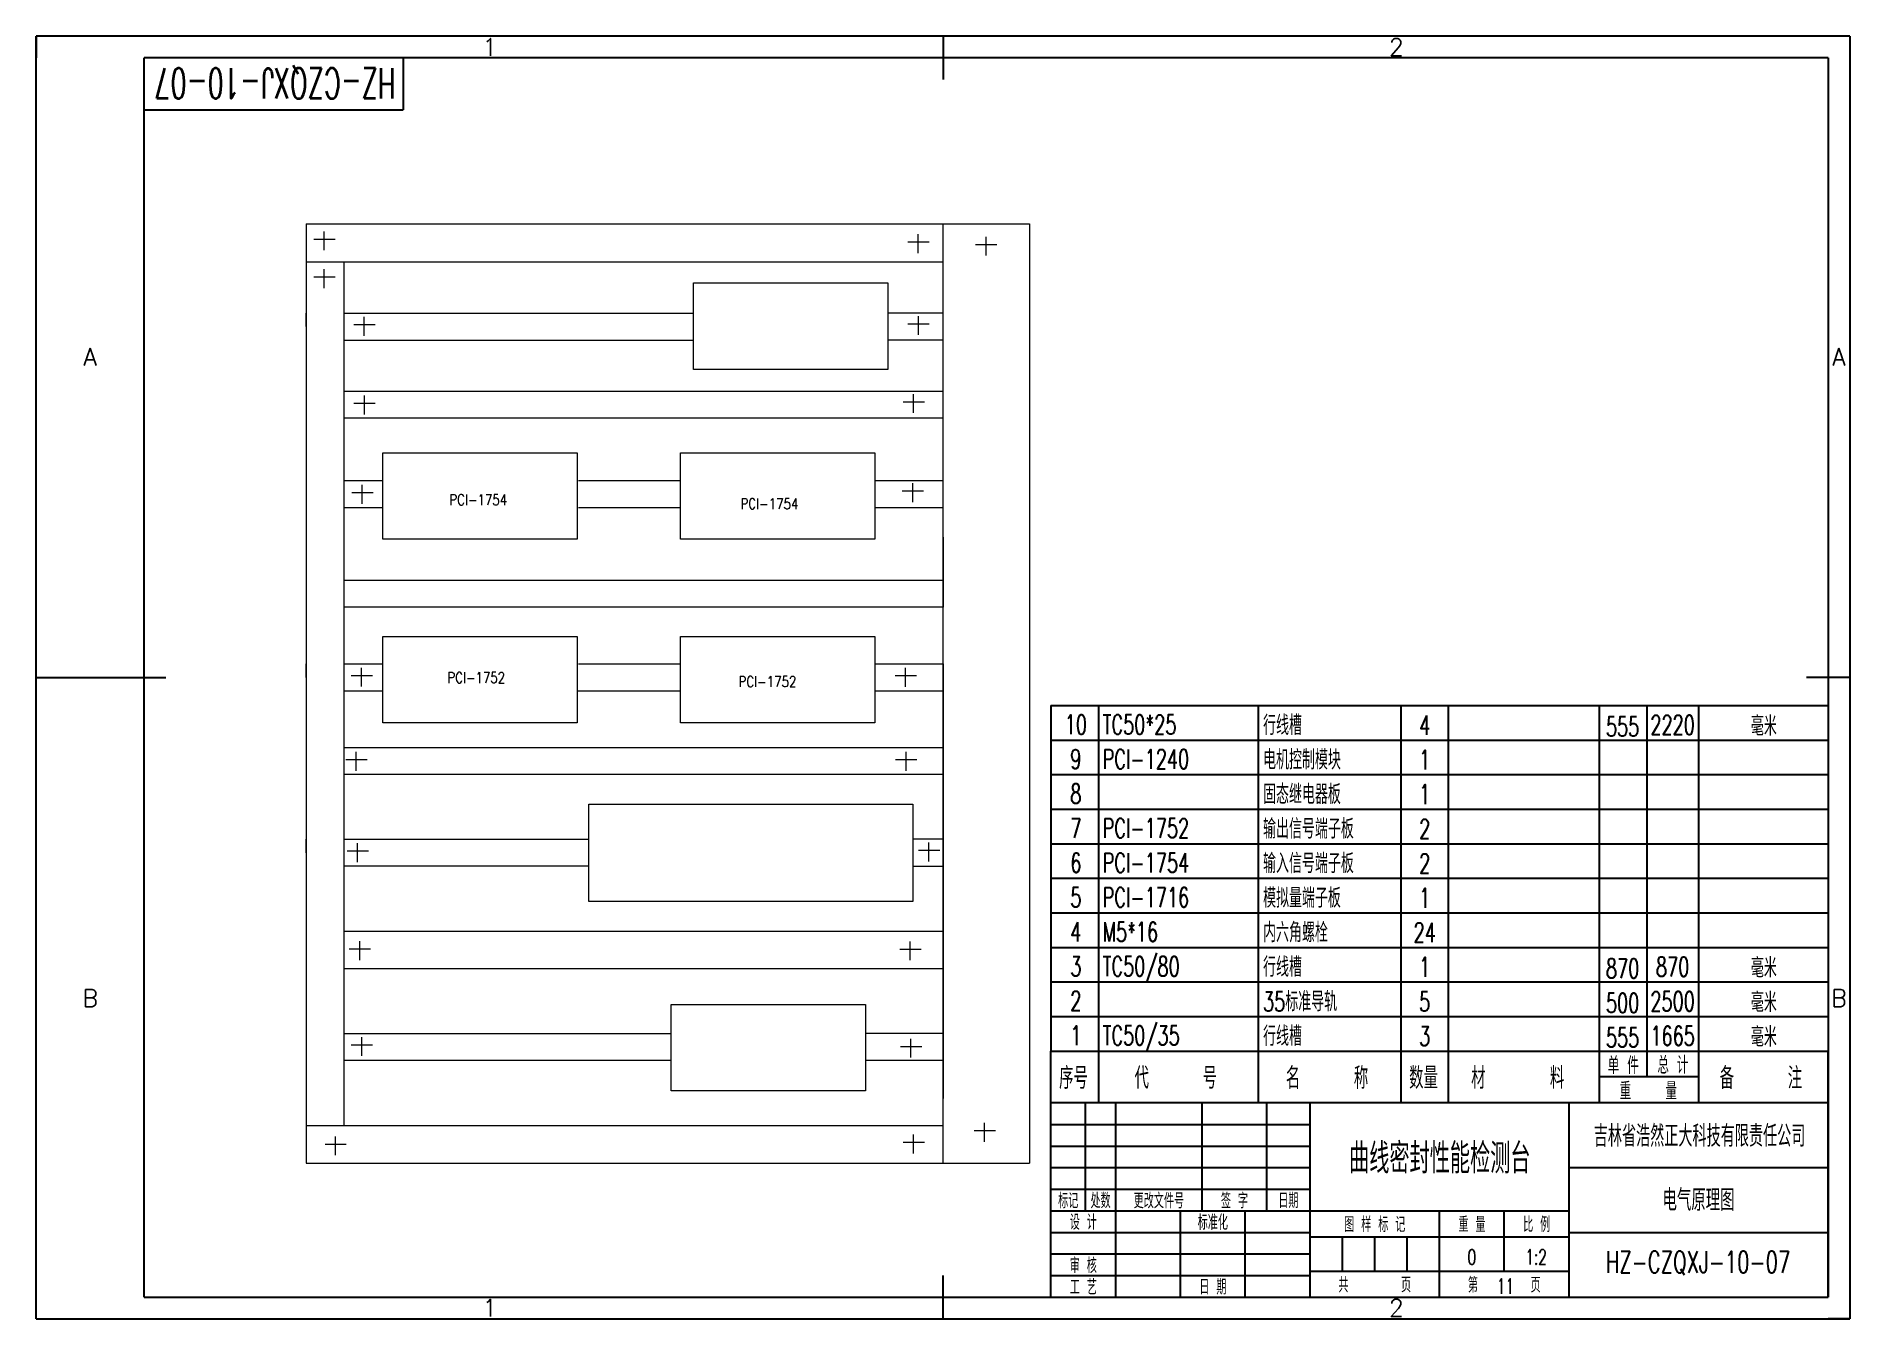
# Model space of a CAD drawing. Header units: millimetres. Extents: x -50 to 790, y -10 to 584.
import ezdxf
from ezdxf.enums import TextEntityAlignment as Align

# ---------------------------------------------------------------- set-up
doc = ezdxf.new("R2010")
doc.units = ezdxf.units.MM
doc.header["$LTSCALE"] = 20
doc.layers.get('0').update_dxf_attribs({"lineweight": 0})
for name, color, linetype in [('1轮廓实线层', 7, 'Continuous'), ('2细线层', 4, 'Continuous'), ('6文字层', 3, 'Continuous'), ('图框层', 7, 'Continuous')]:
    doc.layers.add(name, color=color, linetype=linetype)
doc.styles.add('PC_TEXTSTYLE', font='romans.shx', dxfattribs={"width": 0.8, "bigfont": 'hzfs.shx'})
doc.styles.get("Standard").update_dxf_attribs({"font": 'txt', "bigfont": 'gbcbig.shx'})

# ---------------------------------------------------------------- blocks, each defined once
blk = doc.blocks.new('PC_TITLE_BLOCK')
at = {"layer": '1轮廓实线层'}
for p, q in [((0, 45), (-180, 45)), ((-180, 0), (-180, 45)), ((-172, 20), (-172, 45)), ((-165, 20), (-165, 45)), ((-145, 20), (-145, 45)), ((-130, 20), (-130, 45)), ((-120, 0), (-120, 45)), ((-60, 30), (0, 30)), ((-180, 20), (-60, 20)), ((-165, 0), (-165, 20)), ((-150, 0), (-150, 20)), ((-135, 0), (-135, 20)), ((-60, 15), (0, 15)), ((-180, 0), (0, 0))]:
    blk.add_line(p, q, dxfattribs=at)
at = {"layer": '1轮廓实线层', "color": 7}
for p, q in [((-60, 0), (-60, 45)), ((-180, 25), (-120, 25))]:
    blk.add_line(p, q, dxfattribs=at)
at = {"layer": '2细线层'}
for p, q in [((-180, 40), (-120, 40)), ((-180, 35), (-120, 35)), ((-180, 30), (-120, 30)), ((-90, 0), (-90, 20)), ((-75, 6), (-75, 20)), ((-180, 15), (-120, 15)), ((-120, 14), (-60, 14)), ((-112.5, 6), (-112.5, 14)), ((-105, 6), (-105, 14)), ((-97.5, 6), (-97.5, 14)), ((-180, 10), (-120, 10)), ((-180, 5), (-120, 5)), ((-120, 6), (-60, 6))]:
    blk.add_line(p, q, dxfattribs=at)
at = {"layer": '图框层'}
blk.add_line((0, 0), (0, 45), dxfattribs=at)
at = {"layer": '6文字层', "style": 'PC_TEXTSTYLE', "width": 0.667}
for s, p in [('标记', (-176, 22.5)), ('处数', (-168.5, 22.5)), (' 更改文件号 ', (-155, 22.5)), (' 签 字 ', (-137.5, 22.5)), (' 日期 ', (-125, 22.5)), (' 设 计 ', (-172.5, 17.51)), (' 标准化 ', (-142.5, 17.51)), (' 图 样 标 记 ', (-105, 17)), (' 重 量 ', (-82.5, 17)), (' 比 例 ', (-67.5, 17)), (' 审 核 ', (-172.5, 7.5)), (' 工 艺 ', (-172.5, 2.5)), (' 日 期 ', (-142.5, 2.5)), ('共       页', (-105, 3)), ('第       页', (-75, 3))]:
    blk.add_text(s, height=3.5, dxfattribs=at).set_placement(p, align=Align.MIDDLE)
at = {"layer": '6文字层', "style": 'PC_TEXTSTYLE', "flags": 8}
for tag, height, width, p, p2 in [('企业名称', 5, 1.98445, (-54.29, 34.82), (-5.27, 34.82)), ('产品名称或材料标记', 7, 0.600652, (-113.46, 28.64), (-66.42, 28.64)), ('图样名称', 5, 2.004495, (-54.79, 19.98), (-5.27, 19.98)), ('标准化', 3.5, 1.023147, (-133.83, 15.37), (-120.75, 15.37)), ('审核', 3.5, 1.579393, (-163.99, 5.37), (-150.63, 5.37)), ('重量', 3.5, 1.408247, (-88.46, 7.54), (-76.55, 7.54)), ('比例', 3.5, 1.385287, (-73.35, 7.54), (-61.93, 7.54)), ('图样代号', 5, 2.006536, (-54.79, 5.63), (-5.52, 5.63)), ('工艺', 3.5, 1.621807, (-164.21, 0.37), (-150.89, 0.37)), ('共几页', 3.5, 0.557144, (-108.07, 0.63), (-101.05, 0.63)), ('日期', 3.5, 1.560088, (-133.83, 0.37), (-120.75, 0.37))]:
    blk.add_attdef(tag, text='', height=height, dxfattribs=dict(at, width=width)).set_placement(p, p2, align=Align.FIT)
at = {"layer": '6文字层', "style": 'PC_TEXTSTYLE', "width": 4.379073, "flags": 8}
blk.add_attdef('设计', text='', height=3.5, rotation=358.4644, dxfattribs=at).set_placement((-164.23, 15.37), (-150.37, 15), align=Align.FIT)
at = {"layer": '6文字层', "color": 3, "style": 'PC_TEXTSTYLE', "width": 0.56476, "flags": 8}
blk.add_attdef('第几页', text='', height=3.5, dxfattribs=at).set_placement((-78.29, 0.75), (-71.16, 0.75), align=Align.FIT)
at = {"layer": '6文字层', "ltscale": 10, "style": 'PC_TEXTSTYLE', "flags": 1}
blk.add_attdef('图纸张数', (-58.68, -0.49), '', height=2.5, dxfattribs=at)
blk = doc.blocks.new('PC_TYDH_BLOCK')
at = {"layer": '2细线层', "linetype": 'Continuous'}
for p in [(60, 0), (0, -12)]:
    blk.add_line(p, (60, -12), dxfattribs=at)
at = {"layer": '6文字层', "style": 'PC_TEXTSTYLE', "width": 1.815486}
blk.add_attdef('图样代号', text='', height=7, rotation=180, dxfattribs=at).set_placement((58.24, -2.4), (2.35, -2.4), align=Align.FIT)
blk = doc.blocks.new('PC_MXBTITLERECORD')
at = {"layer": '1轮廓实线层'}
for p, q in [((-180, 0), (-180, 12)), ((0, 0), (0, 12))]:
    blk.add_line(p, q, dxfattribs=at)
at = {"layer": '2细线层'}
for p, q in [((-169, 12), (-169, 0)), ((-132, 12), (-132, 0)), ((-99, 12), (-99, 0)), ((-88, 12), (-88, 0)), ((-53, 12), (-53, 0)), ((-42, 12), (-42, 6)), ((-30, 12), (-30, 0)), ((-30, 6), (-53, 6))]:
    blk.add_line(p, q, dxfattribs=at)
at = {"layer": '6文字层', "style": 'PC_TEXTSTYLE', "width": 0.667}
for s, height, p in [('序号', 5, (-174.77, 6)), ('代     号', 5, (-151.09, 6)), ('名     称', 5, (-116.06, 6)), ('数量', 5, (-93.71, 6)), ('材      料', 5, (-71.89, 6)), ('单 件', 4, (-47.45, 8.84)), ('总 计', 4, (-35.96, 8.94)), ('备     注', 5, (-15.57, 6)), ('重    量', 4, (-41.65, 2.94))]:
    blk.add_text(s, height=height, dxfattribs=at).set_placement(p, align=Align.MIDDLE)
blk = doc.blocks.new('PC_MXB_BLOCK')
at = {"layer": '1轮廓实线层'}
for p, q in [((-180, 8), (-180, 0)), ((0, 8), (0, 0))]:
    blk.add_line(p, q, dxfattribs=at)
at = {"layer": '2细线层'}
for p, q in [((-180, 8), (0, 8)), ((-169, 8), (-169, 0)), ((-132, 8), (-132, 0)), ((-99, 8), (-99, 0)), ((-88, 8), (-88, 0)), ((-53, 8), (-53, 0)), ((-42, 8), (-42, 0)), ((-30, 8), (-30, 0)), ((-180, 0), (0, 0))]:
    blk.add_line(p, q, dxfattribs=at)
at = {"layer": '6文字层', "style": 'PC_TEXTSTYLE'}
for tag, width, p, p2 in [('序号', 0.769182, (-178.38, 1.35), (-170.09, 1.35)), ('代号', 3.14773, (-168.05, 1.35), (-134.11, 1.35)), ('名称', 2.802424, (-130.87, 1.2), (-100.28, 1.2)), ('数量', 0.817449, (-97.88, 1.2), (-89, 1.2)), ('材料', 2.943328, (-86.43, 1.01), (-54.3, 1.01)), ('单重', 0.854038, (-52.21, 0.89), (-43, 0.89)), ('总重', 0.958888, (-41.2, 1.27), (-30.86, 1.27)), ('备注', 2.494074, (-28.61, 1.02), (-1.16, 1.02))]:
    blk.add_attdef(tag, text='', height=4.5, dxfattribs=dict(at, width=width)).set_placement(p, p2, align=Align.FIT)

msp = doc.modelspace()

# ---------------------------------------------------------------- linework, layer by layer
for p, q in [((75.05, 497.06), (410.05, 497.06)), ((75.05, 497.06), (75.05, 479.56)), ((75.05, 497.06), (75.05, 62.06)), ((370.05, 62.06), (370.05, 497.06)), ((410.05, 497.06), (410.05, 62.06)), ((78.57, 490.06), (88.42, 490.06)), ((83.22, 493.62), (83.22, 484.86)), ((353.71, 488.77), (363.57, 488.77)), ((358.37, 492.32), (358.37, 483.57)), ((385.13, 487.59), (394.98, 487.59)), ((389.78, 491.15), (389.78, 482.4)), ((75.05, 479.56), (370.05, 479.56)), ((75.05, 479.56), (75.05, 419.56)), ((92.55, 79.56), (92.55, 479.56)), ((78.61, 472.54), (88.47, 472.54)), ((83.27, 476.09), (83.27, 467.34)), ((254.45, 456.98), (254.45, 469.73)), ((254.45, 469.73), (344.45, 469.73)), ((254.45, 429.73), (254.45, 469.73)), ((344.45, 469.73), (344.45, 429.73)), ((75.05, 449.56), (75.05, 455.81)), ((92.55, 455.81), (254.45, 455.81)), ((101.73, 454.05), (101.73, 445.29)), ((370.05, 455.81), (344.45, 455.81)), ((358.44, 454.39), (358.44, 445.64)), ((75.05, 449.56), (75.05, 443.31)), ((97.07, 450.49), (106.93, 450.49)), ((353.78, 450.84), (363.64, 450.84)), ((92.55, 443.31), (254.45, 443.31)), ((370.05, 443.31), (344.45, 443.31)), ((344.45, 429.73), (254.45, 429.73)), ((92.55, 419.56), (370.05, 419.56)), ((97.17, 414.05), (107.03, 414.05)), ((101.83, 417.61), (101.83, 408.85)), ((351.58, 414.74), (361.44, 414.74)), ((356.24, 418.29), (356.24, 409.54)), ((75.05, 407.06), (75.05, 352.06)), ((370.05, 407.06), (92.55, 407.06)), ((75.05, 402.06), (75.05, 342.06)), ((75.05, 402.06), (75.05, 332.06)), ((110.52, 378.31), (110.52, 391.06)), ((110.52, 391.06), (200.52, 391.06)), ((200.52, 391.06), (200.52, 351.06)), ((248.39, 378.31), (248.39, 391.06)), ((248.39, 391.06), (338.39, 391.06)), ((338.39, 391.06), (338.39, 351.06)), ((92.55, 378.31), (110.52, 378.31)), ((110.52, 351.06), (110.52, 384.69)), ((201.1, 378.31), (248.39, 378.31)), ((248.39, 351.06), (248.39, 384.69)), ((338.39, 378.31), (370.05, 378.31)), ((96.16, 372.65), (106.02, 372.65)), ((100.82, 376.21), (100.82, 367.45)), ((351.15, 373.42), (361, 373.42)), ((355.8, 376.97), (355.8, 368.22)), ((92.55, 365.81), (110.52, 365.81)), ((201.1, 365.81), (248.39, 365.81)), ((338.39, 365.81), (370.05, 365.81)), ((200.52, 351.06), (110.52, 351.06)), ((338.39, 351.06), (248.39, 351.06)), ((370.05, 352.06), (370.05, 334.56)), ((370.05, 342.06), (370.05, 324.56)), ((92.55, 332.06), (370.05, 332.06)), ((370.05, 332.06), (370.05, 319.56)), ((370.05, 319.56), (92.55, 319.56)), ((110.52, 293.31), (110.52, 306.06)), ((110.52, 306.06), (200.52, 306.06)), ((110.52, 266.06), (110.52, 306.06)), ((200.52, 306.06), (200.52, 266.06)), ((248.39, 293.31), (248.39, 306.06)), ((248.39, 306.06), (338.39, 306.06)), ((248.39, 266.06), (248.39, 306.06)), ((338.39, 306.06), (338.39, 266.06)), ((75.05, 287.06), (75.05, 293.31)), ((75.05, 293.31), (75.05, 280.81)), ((92.55, 293.31), (110.52, 293.31)), ((95.89, 287.96), (105.75, 287.96)), ((100.55, 291.52), (100.55, 282.77)), ((201.1, 293.31), (248.39, 293.31)), ((338.39, 293.31), (370.05, 293.31)), ((347.85, 287.93), (357.71, 287.93)), ((352.5, 291.49), (352.5, 282.73)), ((370.05, 293.31), (370.05, 280.81)), ((370.05, 293.31), (370.05, 280.81)), ((370.05, 290.81), (370.05, 278.31)), ((370.05, 290.81), (370.05, 148.31)), ((92.55, 280.81), (110.52, 280.81)), ((200.52, 280.81), (248.39, 280.81)), ((338.39, 280.81), (370.05, 280.81)), ((200.52, 266.06), (110.52, 266.06)), ((338.39, 266.06), (248.39, 266.06)), ((92.55, 254.56), (370.05, 254.56)), ((98.1, 252.51), (98.1, 243.75)), ((352.72, 252.57), (352.72, 243.81)), ((370.05, 254.56), (370.05, 242.06)), ((93.45, 248.95), (103.31, 248.95)), ((348.07, 249.01), (357.93, 249.01)), ((75.05, 242.06), (75.05, 169.56)), ((370.05, 242.06), (92.55, 242.06)), ((206.01, 212.06), (206.01, 228.31)), ((206.01, 228.31), (356.01, 228.31)), ((356.01, 228.31), (356.01, 183.31)), ((206.01, 183.31), (206.01, 220.19)), ((75.05, 205.81), (75.05, 212.06)), ((92.55, 212.06), (206.01, 212.06)), ((98.66, 210.23), (98.66, 201.48)), ((356.01, 212.23), (370.05, 212.23)), ((363.28, 210.58), (363.28, 201.83)), ((370.05, 212.06), (370.05, 199.56)), ((94, 206.68), (103.86, 206.68)), ((358.63, 207.02), (368.48, 207.02)), ((206.01, 199.56), (92.55, 199.56)), ((356.01, 199.56), (370.05, 199.56)), ((356.01, 183.31), (206.01, 183.31)), ((92.55, 169.56), (370.05, 169.56)), ((370.05, 169.56), (370.05, 92.06)), ((370.05, 169.56), (370.05, 152.06)), ((95.01, 161.3), (104.87, 161.3)), ((99.67, 164.86), (99.67, 156.1)), ((350.01, 161.2), (359.87, 161.2)), ((354.67, 164.76), (354.67, 156)), ((75.05, 152.06), (75.05, 79.56)), ((370.05, 152.06), (92.55, 152.06)), ((244.09, 122.8), (244.09, 135.55)), ((244.09, 135.55), (334.09, 135.55)), ((244.09, 95.55), (244.09, 135.55)), ((334.09, 135.55), (334.09, 95.55)), ((92.55, 122.06), (244.09, 122.06)), ((100.59, 120.47), (100.59, 111.72)), ((370.05, 122.06), (334.09, 122.06)), ((355, 119.68), (355, 110.93)), ((244.09, 109.56), (92.55, 109.56)), ((95.93, 116.91), (105.79, 116.91)), ((370.05, 109.56), (334.09, 109.56)), ((350.35, 116.13), (360.21, 116.13)), ((334.09, 95.55), (244.09, 95.55)), ((75.05, 79.56), (370.05, 79.56)), ((384.41, 77.16), (394.26, 77.16)), ((389.06, 80.72), (389.06, 71.96)), ((83.75, 70.89), (93.6, 70.89)), ((88.4, 74.44), (88.4, 65.69)), ((351.58, 71.74), (361.43, 71.74)), ((356.23, 75.3), (356.23, 66.55)), ((75.05, 62.06), (410.05, 62.06))]:
    msp.add_line(p, q)
at = {"layer": '1轮廓实线层'}
for p, q in [((370, 584), (370, 564)), ((0, 0), (0, 574)), ((780, 574), (0, 574)), ((780, 574), (780, 0)), ((-50, 287), (10, 287)), ((790, 287), (770, 287)), ((370, -10), (370, 10)), ((0, 0), (780, 0))]:
    msp.add_line(p, q, dxfattribs=at)
at = {"layer": '2细线层'}
for p, q in [((-50, -10), (-50, 584)), ((790, 584), (-50, 584)), ((-50, 584), (-50, 574)), ((370, 584), (370, 574)), ((790, 584), (790, -10)), ((-50, 287), (0, 287)), ((790, 287), (780, 287)), ((-50, -10), (-50, 0)), ((370, -10), (370, 0)), ((-50, -10), (790, -10)), ((-50, -10), (0, -10)), ((790, -10), (780, -10))]:
    msp.add_line(p, q, dxfattribs=at)

# ---------------------------------------------------------------- block references
at = {"layer": '图框层'}
ref = msp.add_blockref('PC_TYDH_BLOCK', (0, 574), dxfattribs=dict(at, xscale=2, yscale=2, zscale=2))
ref.add_attrib('图样代号', 'HZ-CZQXJ-10-07', dxfattribs={"layer": '6文字层', "height": 14, "rotation": 180, "style": 'PC_TEXTSTYLE', "width": 0.566488}).set_placement((116.48, 569.19), (4.69, 569.19), align=Align.FIT)
ref = msp.add_blockref('PC_MXB_BLOCK', (780, 258), dxfattribs=dict(at, xscale=2, yscale=2, zscale=2))
ref.add_attrib('代号', 'TC50*25', (443.91, 260.7), dxfattribs={"layer": '6文字层', "height": 9, "style": 'PC_TEXTSTYLE', "width": 0.667})
ref.add_attrib('序号', '10', dxfattribs={"layer": '6文字层', "height": 9, "style": 'PC_TEXTSTYLE', "width": 0.667}).set_placement((431.53, 260.7), align=Align.CENTER)
ref.add_attrib('名称', '行线槽', (518.27, 260.39), dxfattribs={"layer": '6文字层', "height": 9, "style": 'PC_TEXTSTYLE', "width": 0.667})
ref.add_attrib('数量', '4', dxfattribs={"layer": '6文字层', "height": 9, "style": 'PC_TEXTSTYLE', "width": 0.667}).set_placement((593.12, 260.39), align=Align.CENTER)
ref.add_attrib('备注', '毫米', dxfattribs={"layer": '6文字层', "height": 9, "style": 'PC_TEXTSTYLE', "width": 0.667}).set_placement((750.23, 260.05), align=Align.CENTER)
ref.add_attrib('单重', '555', dxfattribs={"layer": '6文字层', "height": 9, "style": 'PC_TEXTSTYLE', "width": 0.667}).set_placement((684.79, 259.77), align=Align.CENTER)
ref.add_attrib('总重', '2220', dxfattribs={"layer": '6文字层', "height": 9, "style": 'PC_TEXTSTYLE', "width": 0.667}).set_placement((707.95, 260.53), align=Align.CENTER)
ref = msp.add_blockref('PC_MXB_BLOCK', (780, 242), dxfattribs=dict(at, xscale=2, yscale=2, zscale=2))
ref.add_attrib('代号', 'PCI-1240', (443.91, 244.7), dxfattribs={"layer": '6文字层', "height": 9, "style": 'PC_TEXTSTYLE', "width": 0.667})
ref.add_attrib('序号', '9', dxfattribs={"layer": '6文字层', "height": 9, "style": 'PC_TEXTSTYLE', "width": 0.667}).set_placement((431.53, 244.7), align=Align.CENTER)
ref.add_attrib('名称', '电机控制模块', (518.27, 244.39), dxfattribs={"layer": '6文字层', "height": 9, "style": 'PC_TEXTSTYLE', "width": 0.667})
ref.add_attrib('数量', '1', dxfattribs={"layer": '6文字层', "height": 9, "style": 'PC_TEXTSTYLE', "width": 0.667}).set_placement((593.12, 244.39), align=Align.CENTER)
ref = msp.add_blockref('PC_MXB_BLOCK', (780, 226), dxfattribs=dict(at, xscale=2, yscale=2, zscale=2))
ref.add_attrib('序号', '8', dxfattribs={"layer": '6文字层', "height": 9, "style": 'PC_TEXTSTYLE', "width": 0.667}).set_placement((431.53, 228.7), align=Align.CENTER)
ref.add_attrib('名称', '固态继电器板', (518.27, 228.39), dxfattribs={"layer": '6文字层', "height": 9, "style": 'PC_TEXTSTYLE', "width": 0.667})
ref.add_attrib('数量', '1', dxfattribs={"layer": '6文字层', "height": 9, "style": 'PC_TEXTSTYLE', "width": 0.667}).set_placement((593.12, 228.39), align=Align.CENTER)
ref = msp.add_blockref('PC_MXB_BLOCK', (780, 210), dxfattribs=dict(at, xscale=2, yscale=2, zscale=2))
ref.add_attrib('代号', 'PCI-1752', (443.91, 212.7), dxfattribs={"layer": '6文字层', "height": 9, "style": 'PC_TEXTSTYLE', "width": 0.667})
ref.add_attrib('序号', '7', dxfattribs={"layer": '6文字层', "height": 9, "style": 'PC_TEXTSTYLE', "width": 0.667}).set_placement((431.53, 212.7), align=Align.CENTER)
ref.add_attrib('名称', '输出信号端子板', (518.27, 212.39), dxfattribs={"layer": '6文字层', "height": 9, "style": 'PC_TEXTSTYLE', "width": 0.667})
ref.add_attrib('数量', '2', dxfattribs={"layer": '6文字层', "height": 9, "style": 'PC_TEXTSTYLE', "width": 0.667}).set_placement((593.12, 212.39), align=Align.CENTER)
ref = msp.add_blockref('PC_MXB_BLOCK', (780, 194), dxfattribs=dict(at, xscale=2, yscale=2, zscale=2))
ref.add_attrib('代号', 'PCI-1754', (443.91, 196.7), dxfattribs={"layer": '6文字层', "height": 9, "style": 'PC_TEXTSTYLE', "width": 0.667})
ref.add_attrib('序号', '6', dxfattribs={"layer": '6文字层', "height": 9, "style": 'PC_TEXTSTYLE', "width": 0.667}).set_placement((431.53, 196.7), align=Align.CENTER)
ref.add_attrib('名称', '输入信号端子板', (518.27, 196.39), dxfattribs={"layer": '6文字层', "height": 9, "style": 'PC_TEXTSTYLE', "width": 0.667})
ref.add_attrib('数量', '2', dxfattribs={"layer": '6文字层', "height": 9, "style": 'PC_TEXTSTYLE', "width": 0.667}).set_placement((593.12, 196.39), align=Align.CENTER)
ref = msp.add_blockref('PC_MXB_BLOCK', (780, 178), dxfattribs=dict(at, xscale=2, yscale=2, zscale=2))
ref.add_attrib('代号', 'PCI-1716', (443.91, 180.7), dxfattribs={"layer": '6文字层', "height": 9, "style": 'PC_TEXTSTYLE', "width": 0.667})
ref.add_attrib('序号', '5', dxfattribs={"layer": '6文字层', "height": 9, "style": 'PC_TEXTSTYLE', "width": 0.667}).set_placement((431.53, 180.7), align=Align.CENTER)
ref.add_attrib('名称', '模拟量端子板', (518.27, 180.39), dxfattribs={"layer": '6文字层', "height": 9, "style": 'PC_TEXTSTYLE', "width": 0.667})
ref.add_attrib('数量', '1', dxfattribs={"layer": '6文字层', "height": 9, "style": 'PC_TEXTSTYLE', "width": 0.667}).set_placement((593.12, 180.39), align=Align.CENTER)
ref = msp.add_blockref('PC_MXB_BLOCK', (780, 162), dxfattribs=dict(at, xscale=2, yscale=2, zscale=2))
ref.add_attrib('代号', 'M5*16', (443.91, 164.7), dxfattribs={"layer": '6文字层', "height": 9, "style": 'PC_TEXTSTYLE', "width": 0.667})
ref.add_attrib('序号', '4', dxfattribs={"layer": '6文字层', "height": 9, "style": 'PC_TEXTSTYLE', "width": 0.667}).set_placement((431.53, 164.7), align=Align.CENTER)
ref.add_attrib('名称', '内六角螺栓', (518.27, 164.39), dxfattribs={"layer": '6文字层', "height": 9, "style": 'PC_TEXTSTYLE', "width": 0.667})
ref.add_attrib('数量', '24', dxfattribs={"layer": '6文字层', "height": 9, "style": 'PC_TEXTSTYLE', "width": 0.667}).set_placement((593.12, 164.39), align=Align.CENTER)
ref = msp.add_blockref('PC_MXB_BLOCK', (780, 146), dxfattribs=dict(at, xscale=2, yscale=2, zscale=2))
ref.add_attrib('代号', 'TC50/80', (443.91, 148.7), dxfattribs={"layer": '6文字层', "height": 9, "style": 'PC_TEXTSTYLE', "width": 0.667})
ref.add_attrib('序号', '3', dxfattribs={"layer": '6文字层', "height": 9, "style": 'PC_TEXTSTYLE', "width": 0.667}).set_placement((431.53, 148.7), align=Align.CENTER)
ref.add_attrib('名称', '行线槽', (518.27, 148.39), dxfattribs={"layer": '6文字层', "height": 9, "style": 'PC_TEXTSTYLE', "width": 0.667})
ref.add_attrib('数量', '1', dxfattribs={"layer": '6文字层', "height": 9, "style": 'PC_TEXTSTYLE', "width": 0.667}).set_placement((593.12, 148.39), align=Align.CENTER)
ref.add_attrib('备注', '毫米', dxfattribs={"layer": '6文字层', "height": 9, "style": 'PC_TEXTSTYLE', "width": 0.667}).set_placement((750.23, 148.05), align=Align.CENTER)
ref.add_attrib('单重', '870', dxfattribs={"layer": '6文字层', "height": 9, "style": 'PC_TEXTSTYLE', "width": 0.667}).set_placement((684.79, 147.77), align=Align.CENTER)
ref.add_attrib('总重', '870', dxfattribs={"layer": '6文字层', "height": 9, "style": 'PC_TEXTSTYLE', "width": 0.667}).set_placement((707.95, 148.53), align=Align.CENTER)
ref = msp.add_blockref('PC_MXB_BLOCK', (780, 130), dxfattribs=dict(at, xscale=2, yscale=2, zscale=2))
ref.add_attrib('序号', '2', dxfattribs={"layer": '6文字层', "height": 9, "style": 'PC_TEXTSTYLE', "width": 0.667}).set_placement((431.53, 132.7), align=Align.CENTER)
ref.add_attrib('名称', '35标准导轨', (518.27, 132.39), dxfattribs={"layer": '6文字层', "height": 9, "style": 'PC_TEXTSTYLE', "width": 0.667})
ref.add_attrib('数量', '5', dxfattribs={"layer": '6文字层', "height": 9, "style": 'PC_TEXTSTYLE', "width": 0.667}).set_placement((593.12, 132.39), align=Align.CENTER)
ref.add_attrib('备注', '毫米', dxfattribs={"layer": '6文字层', "height": 9, "style": 'PC_TEXTSTYLE', "width": 0.667}).set_placement((750.23, 132.05), align=Align.CENTER)
ref.add_attrib('单重', '500', dxfattribs={"layer": '6文字层', "height": 9, "style": 'PC_TEXTSTYLE', "width": 0.667}).set_placement((684.79, 131.77), align=Align.CENTER)
ref.add_attrib('总重', '2500', dxfattribs={"layer": '6文字层', "height": 9, "style": 'PC_TEXTSTYLE', "width": 0.667}).set_placement((707.95, 132.53), align=Align.CENTER)
ref = msp.add_blockref('PC_MXB_BLOCK', (780, 114), dxfattribs=dict(at, xscale=2, yscale=2, zscale=2))
ref.add_attrib('代号', 'TC50/35', (443.91, 116.7), dxfattribs={"layer": '6文字层', "height": 9, "style": 'PC_TEXTSTYLE', "width": 0.667})
ref.add_attrib('序号', '1', dxfattribs={"layer": '6文字层', "height": 9, "style": 'PC_TEXTSTYLE', "width": 0.667}).set_placement((431.53, 116.7), align=Align.CENTER)
ref.add_attrib('名称', '行线槽', (518.27, 116.39), dxfattribs={"layer": '6文字层', "height": 9, "style": 'PC_TEXTSTYLE', "width": 0.667})
ref.add_attrib('数量', '3', dxfattribs={"layer": '6文字层', "height": 9, "style": 'PC_TEXTSTYLE', "width": 0.667}).set_placement((593.12, 116.39), align=Align.CENTER)
ref.add_attrib('备注', '毫米', dxfattribs={"layer": '6文字层', "height": 9, "style": 'PC_TEXTSTYLE', "width": 0.667}).set_placement((750.23, 116.05), align=Align.CENTER)
ref.add_attrib('单重', '555', dxfattribs={"layer": '6文字层', "height": 9, "style": 'PC_TEXTSTYLE', "width": 0.667}).set_placement((684.79, 115.77), align=Align.CENTER)
ref.add_attrib('总重', '1665', dxfattribs={"layer": '6文字层', "height": 9, "style": 'PC_TEXTSTYLE', "width": 0.667}).set_placement((707.95, 116.53), align=Align.CENTER)
at = {"layer": '图框层', "xscale": 2, "yscale": 2, "zscale": 2}
msp.add_blockref('PC_MXBTITLERECORD', (780, 90), dxfattribs=at)
at = {"layer": '图框层'}
ref = msp.add_blockref('PC_TITLE_BLOCK', (780, 0), dxfattribs=dict(at, xscale=2, yscale=2, zscale=2))
ref.add_attrib('重量', '0', dxfattribs={"layer": '6文字层', "height": 7, "style": 'PC_TEXTSTYLE', "width": 0.667}).set_placement((614.99, 15.08), align=Align.CENTER)
ref.add_attrib('产品名称或材料标记', '曲线密封性能检测台', dxfattribs={"layer": '6文字层', "height": 14, "style": 'PC_TEXTSTYLE', "width": 0.667}).set_placement((600.12, 57.27), align=Align.CENTER)
ref.add_attrib('图样名称', '电气原理图', dxfattribs={"layer": '6文字层', "height": 10, "style": 'PC_TEXTSTYLE', "width": 0.667}).set_placement((719.95, 39.96), align=Align.CENTER)
ref.add_attrib('企业名称', '吉林省浩然正大科技有限责任公司', dxfattribs={"layer": '6文字层', "height": 10, "style": 'PC_TEXTSTYLE', "width": 0.594538}).set_placement((671.42, 69.64), (769.46, 69.64), align=Align.FIT)
ref.add_attrib('图样代号', 'HZ-CZQXJ-10-07', dxfattribs={"layer": '6文字层', "height": 10, "style": 'PC_TEXTSTYLE', "width": 0.667}).set_placement((719.7, 11.26), align=Align.CENTER)
ref.add_attrib('比例', '1:2', dxfattribs={"layer": '6文字层', "height": 7, "style": 'PC_TEXTSTYLE', "width": 0.667}).set_placement((644.72, 15.08), align=Align.CENTER)
ref.add_attrib('第几页', '11', dxfattribs={"layer": '6文字层', "color": 3, "height": 7, "style": 'PC_TEXTSTYLE', "width": 0.667}).set_placement((630.55, 1.51), align=Align.CENTER)

# ---------------------------------------------------------------- texts
at = {"char_height": 5, "width": 34.3791, "attachment_point": 1, "style": 'PC_TEXTSTYLE'}
for s, insert in [('PCI-1754', (141.35, 371.81)), ('PCI-1754', (276.23, 369.97)), ('PCI-1752', (140.44, 289.45)), ('PCI-1752', (275.33, 287.61))]:
    msp.add_mtext(s, dxfattribs=dict(at, insert=insert))
at = {"layer": '6文字层'}
for s, p in [('1', (160, 579)), ('2', (580, 579)), ('A', (-25, 435.5)), ('A', (785, 435.5)), ('B', (-25, 138.5)), ('B', (785, 138.5)), ('1', (160, -5)), ('2', (580, -5))]:
    msp.add_text(s, height=8, dxfattribs=at).set_placement(p, align=Align.MIDDLE)

doc.saveas('drawing.dxf')
